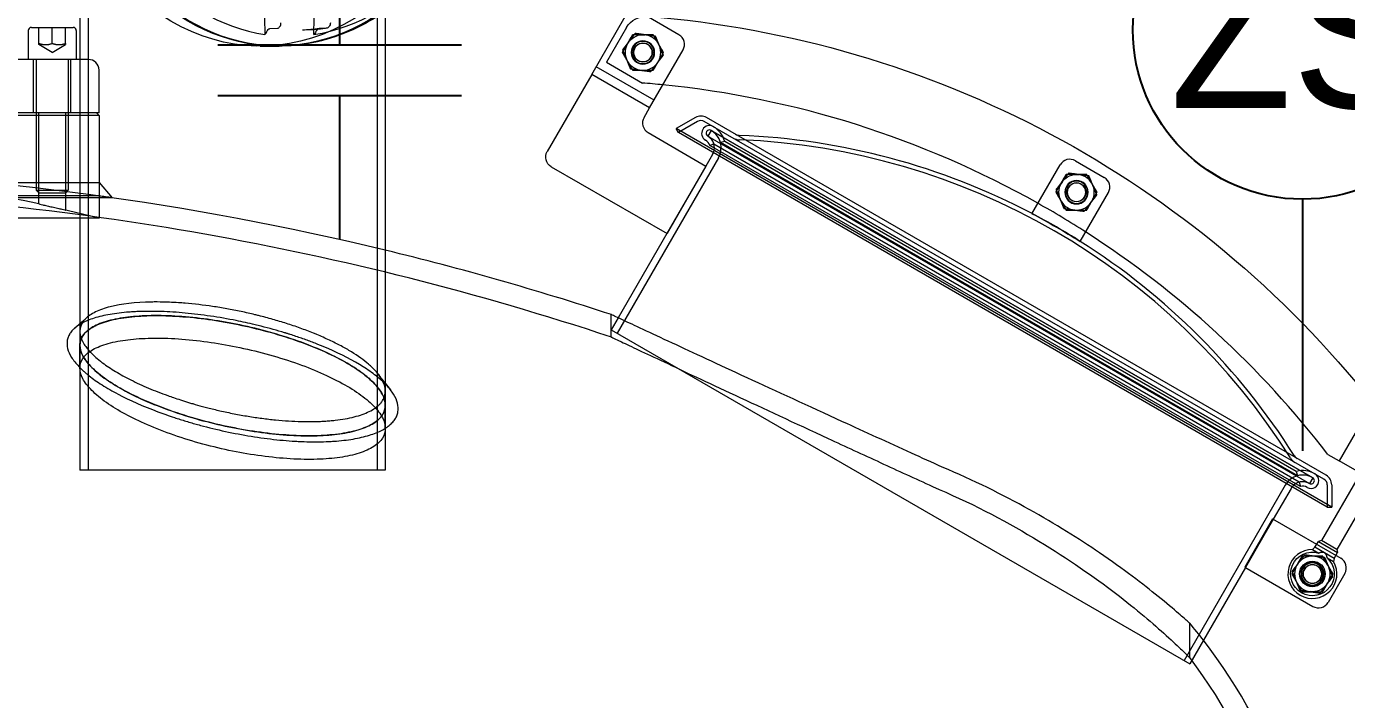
# Model space of a CAD drawing. Header units: millimetres. Extents: x -6314 to 11113, y -129 to 3675.
# Drawn here: x -4060.3 to -3961.4, y 2141.5 to 2191.9 of the extents above; entities that cross this region are included whole.
import ezdxf

# ---------------------------------------------------------------- set-up
doc = ezdxf.new("R2010")
doc.units = ezdxf.units.MM
doc.layers.add('Equipment', color=123, linetype='Continuous')

# ---------------------------------------------------------------- blocks, each defined once
blk = doc.blocks.new('A$C161d446f')
at = {"layer": 'Equipment', "linetype": 'Continuous', "lineweight": 0, "extrusion": (0, 1, 0)}
for p, q in [((-38.12, 521.855), (-38.12, 481.215)), ((-16.48, 521.855), (-16.48, 481.215)), ((-38.73, 520.855), (-38.73, 487.125)), ((-15.87, 520.855), (-15.87, 491.603)), ((-33.385, 513.828), (-33.429, 516.33)), ((-29.673, 516.33), (-29.716, 513.828)), ((-60.709, 513.812), (-57.822, 515.479)), ((-54.184, 510.844), (-56.684, 515.174)), ((-56.788, 514.354), (-55.284, 511.749)), ((-34.337, 514.302), (-33.782, 514.275)), ((-33.082, 514.174), (-32.528, 514.146)), ((-30.097, 514.275), (-30.651, 514.302)), ((-15.6, 514.121), (-15.6, 511.961)), ((-12.24, 514.361), (-15.36, 514.361)), ((-14.8, 513.161), (-14.8, 514.361)), ((-13.8, 513.161), (-13.8, 514.361)), ((-12.8, 513.161), (-12.8, 514.361)), ((-12, 514.121), (-12, 511.961)), ((-31.414, 512.983), (-31.263, 512.976)), ((-29.373, 512.961), (-30.787, 512.961)), ((-13.8, 512.494), (-14.8, 513.071)), ((-13.8, 512.494), (-12.8, 513.071)), ((-58.514, 508.344), (-61.014, 512.674)), ((-16.5, 511.961), (-15.87, 511.961)), ((-15.87, 511.961), (1.27, 511.961)), ((-15.2, 507.961), (-15.2, 511.961)), ((-15, 511.941), (-15, 502.175)), ((-12.6, 511.941), (-12.6, 502.175)), ((-12.4, 507.961), (-12.4, 511.961)), ((-58.848, 508.921), (-54.517, 511.421)), ((-55.284, 511.749), (-57.971, 510.197)), ((-17.3, 507.961), (-17.3, 511.161)), ((-58.514, 508.344), (-54.184, 510.844)), ((-54.184, 510.844), (-50.851, 505.07)), ((-58.098, 507.622), (-58.514, 508.344)), ((-17.3, 507.961), (-15.87, 507.961)), ((-17.1, 507.961), (-17.3, 507.761)), ((-15.87, 507.961), (1.27, 507.961)), ((-14.811, 500.687), (-14.811, 507.961)), ((-12.789, 501.147), (-12.789, 507.961)), ((-109.157, 480.837), (-62.776, 507.615)), ((-108.991, 480.548), (-62.609, 507.327)), ((-62.109, 507.327), (-60.666, 506.493)), ((-61.943, 507.615), (-60.499, 506.782)), ((-17.3, 507.761), (-15.87, 507.761)), ((-17.3, 507.761), (-17.3, 500.068)), ((-15.87, 507.761), (1.27, 507.761)), ((-109.574, 478.449), (-60.499, 506.782)), ((-109.241, 478.449), (-60.666, 506.493)), ((-108.15, 480.649), (-63.117, 506.649)), ((-63.117, 506.649), (-108.15, 480.649)), ((-62.867, 506.216), (-107.9, 480.216)), ((-63.117, 506.649), (-62.867, 506.216)), ((-58.403, 506.484), (-62.735, 503.983)), ((-60.666, 506.493), (-60.499, 506.782)), ((-107.227, 479.994), (-63.011, 505.522)), ((-107.141, 480.316), (-63.333, 505.609)), ((-107.012, 480.799), (-63.816, 505.738)), ((-106.925, 481.121), (-64.138, 505.824)), ((-64.138, 505.824), (-63.816, 505.738)), ((-63.333, 505.609), (-63.011, 505.522)), ((-90.384, 504.378), (-92.549, 503.128)), ((-87.135, 500.416), (-89.246, 504.073)), ((-63.666, 504.6), (-56.082, 491.465)), ((-63.233, 504.85), (-62.733, 503.984)), ((-62.735, 503.983), (-59.818, 498.931)), ((-62.733, 503.984), (-59.816, 498.932)), ((-62.733, 503.984), (-59.816, 498.932)), ((-51.156, 503.932), (-59.818, 498.931)), ((-17.3, 502.748), (-18.29, 501.608)), ((-15.87, 502.748), (-17.3, 502.748)), ((-17.3, 502.748), (-17.3, 501.748)), ((1.27, 502.748), (-15.87, 502.748)), ((-12.6, 502.175), (-15, 502.175)), ((-14.785, 501.961), (-15, 502.175)), ((-12.815, 501.961), (-12.6, 502.175)), ((-90.743, 498.333), (-92.854, 501.989)), ((-18.29, 501.608), (-15.87, 501.608)), ((-17.3, 501.748), (42.7, 501.748)), ((-15.87, 501.608), (1.27, 501.608)), ((-14.785, 501.961), (-12.815, 501.961)), ((-17.3, 500.068), (42.7, 500.068)), ((-59.816, 498.932), (-56.169, 492.616)), ((-56.169, 492.616), (-55.649, 491.715)), ((-55.649, 491.174), (-55.649, 492.859)), ((-55.649, 491.715), (-98.951, 466.715)), ((-15.87, 491.603), (-15.87, 490.573)), ((-15.87, 491.603), (-15.87, 481.215)), ((-15.87, 488.869), (-15.87, 490.573)), ((-112.63, 486.242), (-110.13, 481.912)), ((-38.73, 487.126), (-38.73, 486.073)), ((-38.73, 487.125), (-38.73, 481.215)), ((-38.73, 484.33), (-38.73, 486.073)), ((-109.287, 482.398), (-110.13, 481.912)), ((-113.738, 479.828), (-110.13, 481.912)), ((-112.872, 480.328), (-109.956, 475.276)), ((-111.718, 480.995), (-108.801, 475.943)), ((-108.15, 480.649), (-107.9, 480.216)), ((-107.141, 480.316), (-107.227, 479.994)), ((-106.925, 481.121), (-107.012, 480.799)), ((-38.73, 481.215), (-15.87, 481.215)), ((-109.574, 480.115), (-109.574, 478.449)), ((-109.241, 480.115), (-109.241, 478.449)), ((-106.534, 479.85), (-105.201, 477.541)), ((-106.101, 480.1), (-98.518, 466.965)), ((-109.241, 478.449), (-109.574, 478.449)), ((-105.152, 477.568), (-110.252, 474.624)), ((-105.201, 477.541), (-103.117, 473.932)), ((-105.183, 477.551), (-103.1, 473.942)), ((-105.152, 477.568), (-103.069, 473.96)), ((-108.573, 475.882), (-110.017, 475.049)), ((-109.956, 475.276), (-108.801, 475.943)), ((-109.04, 475.024), (-108.319, 475.441)), ((-108.801, 475.943), (-108.573, 475.882)), ((-108.448, 475.666), (-108.573, 475.882)), ((-108.319, 475.441), (-108.448, 475.666)), ((-108.319, 475.441), (-108.138, 475.278)), ((-109.956, 475.276), (-110.017, 475.049)), ((-109.892, 474.832), (-110.017, 475.049)), ((-109.762, 474.608), (-109.892, 474.832)), ((-109.762, 474.608), (-109.04, 475.024)), ((-109.762, 474.608), (-109.711, 474.37)), ((-109.238, 474.643), (-109.711, 474.37)), ((-108.138, 475.278), (-108.611, 475.005)), ((-110.557, 473.485), (-109.307, 471.32)), ((-103.069, 473.96), (-108.169, 471.015)), ((-103.117, 473.932), (-99.971, 468.482)), ((-98.951, 467.181), (-98.951, 469.759)), ((-99.971, 468.482), (-98.951, 466.715))]:
    blk.add_line(p, q, dxfattribs=at)
at = {"layer": 'Equipment', "linetype": 'Continuous', "lineweight": 0}
for centre, radius in [((-58.016, 512.481), 0.875), ((-58.016, 512.481), 0.833), ((-58.016, 512.481), 0.695), ((-90.467, 502.021), 0.875), ((-90.467, 502.021), 0.833), ((-90.467, 502.021), 0.695), ((-108.128, 473.445), 0.875), ((-108.128, 473.445), 0.833), ((-108.128, 473.445), 0.695)]:
    blk.add_circle(centre, radius, dxfattribs=at)
at = {"layer": 'Equipment', "linetype": 'Continuous', "lineweight": 0, "extrusion": (0, 0, -1)}
for centre, radius in [((58.016, 512.481), 0.708), ((90.467, 502.021), 0.708), ((108.128, 473.445), 0.958), ((108.128, 473.445), 0.708)]:
    blk.add_circle(centre, radius, dxfattribs=at)
at = {"layer": 'Equipment', "linetype": 'Continuous', "lineweight": 0}
for centre, radius, start, end in [((-52.372, 438.599), 76.817, 94.47153, 141.6682), ((-58.231, 513.52), 1.667, 30, 93.54152), ((-58.016, 512.481), 1.333, 37.55172, 97.55172), ((-51.572, 504.654), 0.833, 300, 30), ((-90.467, 502.021), 1.333, 37.55172, 97.55172), ((-63.24, 454.863), 51.44, 117.67886, 122.32114), ((-108.128, 473.445), 1.633, 132.79526, 107.20474), ((-108.128, 473.445), 1.333, 217.55172, 277.55172)]:
    blk.add_arc(centre, radius, start, end, dxfattribs=at)
at = {"layer": 'Equipment', "linetype": 'Continuous', "lineweight": 0, "extrusion": (0, 0, -1)}
for centre, radius, start, end in [((15.36, 514.121), 0.24, 0, 90), ((12.24, 514.121), 0.24, 90, 180), ((60.293, 513.091), 0.833, 330, 60), ((58.016, 512.481), 1.333, 322.44828, 22.44828), ((58.016, 512.481), 1.333, 22.44828, 82.44828), ((58.016, 512.481), 1.333, 142.44828, 202.44828), ((58.016, 512.481), 1.333, 202.44828, 262.44828), ((16.5, 511.161), 0.8, 0, 90), ((15.02, 511.941), 0.02, 90, 180), ((12.58, 511.941), 0.02, 0, 90), ((58.016, 512.481), 1.333, 262.44828, 322.44828), ((52.372, 438.599), 71.817, 60.64099, 84.29973), ((52.372, 438.599), 71.817, 84.29973, 85.52847), ((62.992, 506.432), 0.583, 60, 240), ((62.359, 506.894), 0.833, 60, 120), ((62.359, 506.894), 0.5, 60, 120), ((58.819, 507.206), 0.833, 150, 240), ((63.24, 454.863), 51.453, 62.32054, 87.76319), ((65.274, 506.943), 0.667, 240, 267.76319), ((65.274, 506.943), 1, 240, 267.76319), ((62.367, 505.35), 1.833, 15, 60), ((62.367, 505.35), 1.5, 330, 60), ((62.367, 505.35), 1.5, 15, 60), ((62.367, 505.35), 1, 338.0454, 60), ((62.367, 505.35), 1, 15, 60), ((62.992, 506.432), 0.25, 60, 240), ((63.24, 454.863), 51.12, 32.23681, 87.76319), ((62.367, 505.35), 0.667, 15, 60), ((89.967, 503.656), 0.833, 60, 150), ((62.367, 505.35), 1, 330, 338.0454), ((92.133, 502.406), 0.833, 330, 60), ((90.467, 502.021), 1.333, 22.44828, 82.44828), ((-12.7, 285.135), 218.68, 76.39754, 88.24428), ((-12.7, 384.561), 119.34, 77.66739, 86.7816), ((90.467, 502.021), 1.333, 322.44828, 22.44828), ((90.467, 502.021), 1.333, 142.44828, 202.44828), ((-12.7, 285.135), 217.08, 71.64776, 88.23133), ((90.467, 502.021), 1.333, 262.44828, 322.44828), ((52.372, 438.599), 71.817, 57.31582, 60.64099), ((90.467, 502.021), 1.333, 202.44828, 262.44828), ((-12.7, 285.135), 218.68, 81.8529, 82.11491), ((63.24, 454.863), 51.453, 57.67946, 62.32054), ((63.24, 454.863), 51.451, 57.67935, 62.32065), ((-12.7, 384.561), 119.34, 75.44066, 76.67214), ((52.372, 438.599), 71.817, 37.58076, 57.31582), ((63.24, 454.863), 51.453, 32.23681, 57.67946), ((-12.7, 285.135), 218.68, 71.78677, 76.39754), ((107.326, 482.665), 0.667, 212.23681, 240), ((107.326, 482.665), 1, 212.23681, 240), ((108.741, 480.115), 0.833, 0, 60), ((108.741, 480.115), 0.5, 0, 60), ((108.025, 480.432), 0.583, 240, 60), ((107.4, 479.35), 1.833, 60, 105), ((108.025, 480.432), 0.25, 240, 60), ((107.4, 479.35), 1.5, 60, 150), ((107.4, 479.35), 1.5, 60, 105), ((107.4, 479.35), 1, 60, 141.9546), ((107.4, 479.35), 1, 60, 105), ((107.4, 479.35), 0.667, 60, 105), ((107.4, 479.35), 1, 141.9546, 150), ((109.836, 473.902), 0.833, 330, 60), ((108.128, 473.445), 1.833, 89.70309, 30.29691), ((108.128, 473.445), 1.333, 22.44828, 82.44828), ((108.128, 473.445), 1.333, 82.44828, 142.44828), ((108.128, 473.445), 1.333, 322.44828, 22.44828), ((108.128, 473.445), 1.333, 142.44828, 202.44828), ((108.128, 473.445), 1.333, 202.44828, 262.44828), ((108.586, 471.737), 0.833, 240, 330), ((65.8, 442.215), 43.1, 37.54944, 39.72182), ((65.8, 442.215), 43.1, 1.86144, 37.54944), ((65.8, 442.215), 41.5, 0, 36.98334)]:
    blk.add_arc(centre, radius, start, end, dxfattribs=at)
at = {"layer": 'Equipment', "linetype": 'Continuous', "lineweight": 0}
for centre, major_axis, start_param, end_param in [((-30.787, 537.961), (0, -25), -0.466004, 3.141593), ((-30.646, 537.961), (0, -25), -0.474979, 3.141593), ((-29.373, 537.961), (0, -25), -0.557799, 2.482747), ((-31.94, 537.961), (0, -23.829), -0.109559, -0.034928)]:
    blk.add_ellipse(centre, major_axis=major_axis, ratio=0.707107, start_param=start_param, end_param=end_param, dxfattribs=at)
at = {"layer": 'Equipment', "linetype": 'Continuous', "lineweight": 0, "extrusion": (0, 0, -1)}
for start_param, end_param in [(0.107099, 0.678299), (-0.678299, -0.107099)]:
    blk.add_ellipse((-31.551, 537.961), major_axis=(0, -24.272), ratio=0.707107, start_param=start_param, end_param=end_param, dxfattribs=at)
at = {"layer": 'Equipment', "linetype": 'Continuous', "lineweight": 0}
for points, knots in [([(-38.73, 515.574), (-37.477, 514.704), (-36.147, 514.038), (-33.674, 513.246), (-32.546, 513.039), (-31.414, 512.983)], [2.6849658, 2.6849658, 2.6849658, 2.6849658, 2.918865, 2.918865, 3.1066648, 3.1066648, 3.1066648, 3.1066648]), ([(-34.617, 514.705), (-34.616, 514.656), (-34.607, 514.597), (-34.578, 514.505), (-34.554, 514.455), (-34.503, 514.385), (-34.468, 514.351), (-34.406, 514.315), (-34.369, 514.304), (-34.337, 514.302)], [-0.2975634, -0.2975634, -0.2975634, -0.2975634, -0.2226033, -0.2226033, -0.1480067, -0.1480067, -0.0738325, -0.0738325, -0.0068743, -0.0068743, -0.0068743, -0.0068743]), ([(-34.358, 514.304), (-34.273, 514.291), (-34.188, 514.279), (-34.018, 514.256), (-33.933, 514.245), (-33.763, 514.226), (-33.678, 514.217), (-33.508, 514.202), (-33.423, 514.195), (-33.252, 514.183), (-33.167, 514.178), (-33.082, 514.174)], [3.03186685, 3.03186685, 3.03186685, 3.03186685, 3.04682644, 3.04682644, 3.06178602, 3.06178602, 3.07674561, 3.07674561, 3.0917052, 3.0917052, 3.10666478, 3.10666478, 3.10666478, 3.10666478]), ([(-33.782, 514.275), (-33.752, 514.268), (-33.721, 514.257), (-33.657, 514.219), (-33.614, 514.18), (-33.568, 514.115), (-33.552, 514.087), (-33.538, 514.058)], [0.7373627, 0.7373627, 0.7373627, 0.7373627, 0.7966126, 0.7966126, 0.8849668, 0.8849668, 0.9333089, 0.9333089, 0.9333089, 0.9333089]), ([(-33.538, 514.058), (-33.516, 514.004), (-33.488, 513.95), (-33.438, 513.881), (-33.412, 513.853), (-33.385, 513.828)], [-0.3083535, -0.3083535, -0.3083535, -0.3083535, -0.2220133, -0.2220133, -0.1606167, -0.1606167, -0.1606167, -0.1606167]), ([(-30.651, 514.302), (-30.684, 514.304), (-30.72, 514.315), (-30.781, 514.351), (-30.815, 514.385), (-30.863, 514.455), (-30.886, 514.505), (-30.911, 514.597), (-30.918, 514.656), (-30.917, 514.705)], [-1.1834615, -1.1834615, -1.1834615, -1.1834615, -1.1165033, -1.1165033, -1.0423291, -1.0423291, -0.9677326, -0.9677326, -0.8927724, -0.8927724, -0.8927724, -0.8927724]), ([(-29.86, 514.058), (-29.874, 514.087), (-29.889, 514.115), (-29.933, 514.18), (-29.974, 514.219), (-30.037, 514.257), (-30.068, 514.268), (-30.097, 514.275)], [0.4840191, 0.4840191, 0.4840191, 0.4840191, 0.5323612, 0.5323612, 0.6207154, 0.6207154, 0.6799653, 0.6799653, 0.6799653, 0.6799653]), ([(-29.716, 513.828), (-29.742, 513.853), (-29.766, 513.881), (-29.814, 513.95), (-29.841, 514.004), (-29.86, 514.058)], [-1.6246318, -1.6246318, -1.6246318, -1.6246318, -1.5632352, -1.5632352, -1.476895, -1.476895, -1.476895, -1.476895]), ([(-12.789, 501.147), (-12.789, 501.147), (-12.815, 501.141), (-12.917, 501.118), (-12.994, 501.1), (-13.172, 501.06), (-13.287, 501.034), (-13.537, 500.977), (-13.673, 500.946), (-13.927, 500.888), (-14.063, 500.857), (-14.313, 500.8), (-14.428, 500.774), (-14.606, 500.733), (-14.683, 500.716), (-14.785, 500.692), (-14.811, 500.687), (-14.811, 500.687)], [-3.08456, -3.08456, -3.08456, -3.08456, -2.894468, -2.894468, -2.704376, -2.704376, -2.508906, -2.508906, -2.313436, -2.313436, -2.117951, -2.117951, -1.922466, -1.922466, -1.732373, -1.732373, -1.54228, -1.54228, -1.54228, -1.54228]), ([(-38.73, 487.125), (-38.73, 487.171), (-38.728, 487.216), (-38.71, 487.399), (-38.676, 487.539), (-38.596, 487.753), (-38.564, 487.825), (-38.491, 487.971), (-38.45, 488.044), (-38.31, 488.267), (-38.198, 488.417), (-38.001, 488.644), (-37.931, 488.719), (-37.819, 488.833), (-37.78, 488.871), (-37.659, 488.988), (-37.573, 489.066), (-37.124, 489.453), (-36.693, 489.763), (-35.951, 490.218), (-35.69, 490.367), (-35.138, 490.662), (-34.847, 490.808), (-34.242, 491.093), (-33.929, 491.231), (-33.523, 491.4), (-33.442, 491.433), (-33.035, 491.598), (-32.698, 491.726), (-32.185, 491.91), (-32.016, 491.969), (-31.511, 492.14), (-31.169, 492.249), (-30.651, 492.405), (-30.48, 492.455), (-29.959, 492.603), (-29.605, 492.698), (-29.157, 492.81), (-29.066, 492.832), (-28.808, 492.895), (-28.639, 492.934), (-28.114, 493.053), (-27.755, 493.129), (-27.218, 493.234), (-27.04, 493.267), (-26.51, 493.362), (-26.157, 493.42), (-25.109, 493.575), (-24.419, 493.655), (-23.58, 493.725), (-23.416, 493.738), (-23.021, 493.764), (-22.791, 493.776), (-22.257, 493.798), (-21.955, 493.805), (-21.511, 493.806), (-21.364, 493.805), (-20.019, 493.782), (-18.975, 493.661), (-17.929, 493.395), (-17.733, 493.337), (-17.366, 493.207), (-17.195, 493.137), (-16.725, 492.908), (-16.473, 492.735), (-16.184, 492.442), (-16.102, 492.335), (-16.009, 492.173), (-15.983, 492.122), (-15.941, 492.02), (-15.925, 491.97), (-15.886, 491.827), (-15.873, 491.731), (-15.87, 491.624), (-15.87, 491.613), (-15.87, 491.603)], [-32.106611, -32.106611, -32.106611, -32.106611, -31.898082, -31.898082, -31.273617, -31.273617, -30.961933, -30.961933, -30.649103, -30.649103, -30.018483, -30.018483, -29.706214, -29.706214, -29.547665, -29.547665, -29.226846, -29.226846, -27.955516, -27.955516, -27.328069, -27.328069, -26.700056, -26.700056, -26.079762, -26.079762, -25.925725, -25.925725, -25.315932, -25.315932, -25.022185, -25.022185, -24.449633, -24.449633, -24.170485, -24.170485, -23.606533, -23.606533, -23.46437, -23.46437, -23.201916, -23.201916, -22.649897, -22.649897, -22.379004, -22.379004, -21.84016, -21.84016, -20.775825, -20.775825, -20.513493, -20.513493, -20.141586, -20.141586, -19.632463, -19.632463, -19.375324, -19.375324, -17.24847, -17.24847, -16.717045, -16.717045, -16.173942, -16.173942, -15.080095, -15.080095, -14.49393, -14.49393, -14.226776, -14.226776, -13.976979, -13.976979, -13.516376, -13.516376, -13.467685, -13.467685, -13.467685, -13.467685]), ([(-78.111, 482.493), (-76.383, 483.279), (-74.652, 484.069), (-70.411, 486.011), (-67.997, 487.122), (-63.659, 489.128), (-61.769, 490.005), (-58.546, 491.505), (-57.301, 492.087), (-56.082, 492.657), (-55.801, 492.788), (-55.665, 492.852), (-55.649, 492.859), (-55.649, 492.859)], [1.278861, 1.278861, 1.278861, 1.278861, 4.141275, 4.141275, 8.436395, 8.436395, 12.708321, 12.708321, 17.354976, 17.354976, 20.117992, 20.117992, 20.938689, 20.938689, 20.938689, 20.938689]), ([(-39.116, 487.229), (-39.021, 487.35), (-38.916, 487.472), (-38.8, 487.592), (-38.64, 487.761), (-38.453, 487.935), (-38.248, 488.107), (-38.18, 488.164), (-38.11, 488.221), (-38.038, 488.278), (-37.893, 488.392), (-37.739, 488.506), (-37.576, 488.62), (-37.413, 488.734), (-37.242, 488.848), (-37.067, 488.959), (-36.338, 489.419), (-35.447, 489.883), (-34.447, 490.316), (-34.199, 490.424), (-33.942, 490.53), (-33.68, 490.634), (-33.418, 490.738), (-33.149, 490.84), (-32.875, 490.94), (-32.602, 491.039), (-32.324, 491.136), (-32.043, 491.23), (-31.902, 491.277), (-31.761, 491.323), (-31.619, 491.368), (-31.584, 491.379), (-31.549, 491.39), (-31.513, 491.402), (-31.478, 491.413), (-31.442, 491.424), (-31.407, 491.435), (-31.371, 491.446), (-31.335, 491.457), (-31.3, 491.468), (-31.282, 491.474), (-31.264, 491.479), (-31.247, 491.484), (-31.229, 491.49), (-31.211, 491.495), (-31.193, 491.501), (-30.63, 491.672), (-30.049, 491.835), (-29.439, 491.988), (-29.286, 492.027), (-29.131, 492.065), (-28.976, 492.102), (-28.51, 492.213), (-28.039, 492.317), (-27.575, 492.41), (-26.936, 492.538), (-26.288, 492.651), (-25.645, 492.746), (-25.002, 492.841), (-24.364, 492.918), (-23.743, 492.975), (-23.441, 493.003), (-23.138, 493.027), (-22.837, 493.046), (-22.537, 493.065), (-22.238, 493.08), (-21.949, 493.089), (-21.37, 493.109), (-20.828, 493.108), (-20.315, 493.09), (-20.249, 493.088), (-20.184, 493.085), (-20.119, 493.083), (-20.054, 493.08), (-19.99, 493.076), (-19.926, 493.073), (-19.797, 493.066), (-19.67, 493.058), (-19.544, 493.048), (-19.293, 493.03), (-19.048, 493.006), (-18.811, 492.977), (-18.338, 492.92), (-17.897, 492.843), (-17.5, 492.749), (-17.103, 492.654), (-16.747, 492.542), (-16.439, 492.414), (-16.132, 492.287), (-15.871, 492.144), (-15.659, 491.992), (-15.594, 491.945), (-15.533, 491.897), (-15.476, 491.847)], [17.817485, 17.817485, 17.817485, 17.817485, 18.303937, 18.303937, 18.303937, 18.980746, 18.980746, 18.980746, 19.206349, 19.206349, 19.206349, 19.657555, 19.657555, 19.657555, 20.108761, 20.108761, 20.108761, 21.985373, 21.985373, 21.985373, 22.451532, 22.451532, 22.451532, 22.91769, 22.91769, 22.91769, 23.383849, 23.383849, 23.383849, 23.616928, 23.616928, 23.616928, 23.675198, 23.675198, 23.675198, 23.733468, 23.733468, 23.733468, 23.791737, 23.791737, 23.791737, 23.820872, 23.820872, 23.820872, 23.850007, 23.850007, 23.850007, 24.771436, 24.771436, 24.771436, 25.001793, 25.001793, 25.001793, 25.692864, 25.692864, 25.692864, 26.644714, 26.644714, 26.644714, 27.596564, 27.596564, 27.596564, 28.059457, 28.059457, 28.059457, 28.52235, 28.52235, 28.52235, 29.448136, 29.448136, 29.448136, 29.566327, 29.566327, 29.566327, 29.684517, 29.684517, 29.684517, 29.920899, 29.920899, 29.920899, 30.393662, 30.393662, 30.393662, 31.339189, 31.339189, 31.339189, 32.283309, 32.283309, 32.283309, 33.227429, 33.227429, 33.227429, 33.517788, 33.517788, 33.517788, 33.517788]), ([(-17.401, 488.335), (-17.762, 488.051), (-18.196, 487.757), (-19.195, 487.167), (-19.761, 486.873), (-20.994, 486.306), (-21.662, 486.032), (-23.053, 485.524), (-23.777, 485.29), (-25.169, 484.89), (-25.881, 484.707), (-27.343, 484.384), (-28.092, 484.242), (-29.577, 484.014), (-30.313, 483.927), (-31.723, 483.812), (-32.396, 483.784), (-33.634, 483.784), (-34.239, 483.812), (-35.363, 483.927), (-35.883, 484.014), (-36.8, 484.242), (-37.198, 484.384), (-37.852, 484.707), (-38.109, 484.89), (-38.5, 485.29), (-38.638, 485.524), (-38.756, 486.032), (-38.736, 486.306), (-38.54, 486.873), (-38.363, 487.167), (-37.873, 487.757), (-37.559, 488.051), (-36.839, 488.619), (-36.406, 488.912), (-35.408, 489.495), (-34.843, 489.786), (-33.611, 490.343), (-32.944, 490.611), (-31.553, 491.106), (-30.829, 491.334), (-29.436, 491.722), (-28.723, 491.899), (-27.26, 492.211), (-26.509, 492.348), (-25.023, 492.567), (-24.287, 492.651), (-22.877, 492.76), (-22.204, 492.787), (-20.954, 492.787), (-20.339, 492.759), (-19.197, 492.645), (-18.671, 492.559), (-17.746, 492.332), (-17.347, 492.191), (-16.694, 491.868), (-16.441, 491.685), (-16.07, 491.292), (-15.944, 491.066), (-15.845, 490.576), (-15.871, 490.311), (-16.075, 489.762), (-16.252, 489.476), (-16.739, 488.902), (-17.048, 488.614), (-17.401, 488.335)], [-35.744032, -35.744032, -35.744032, -35.744032, -34.581258, -34.581258, -33.418483, -33.418483, -32.255708, -32.255708, -31.092933, -31.092933, -30.02021, -30.02021, -28.947487, -28.947487, -27.874764, -27.874764, -26.80204, -26.80204, -25.729317, -25.729317, -24.656594, -24.656594, -23.583871, -23.583871, -22.511148, -22.511148, -21.348373, -21.348373, -20.185598, -20.185598, -19.022823, -19.022823, -17.860048, -17.860048, -16.69998, -16.69998, -15.539911, -15.539911, -14.379842, -14.379842, -13.219774, -13.219774, -12.147365, -12.147365, -11.074956, -11.074956, -10.002547, -10.002547, -8.930138, -8.930138, -7.837097, -7.837097, -6.744056, -6.744056, -5.651014, -5.651014, -4.557973, -4.557973, -3.41848, -3.41848, -2.278987, -2.278987, -1.139493, -1.139493, 0, 0, 0, 0]), ([(-15.87, 490.573), (-15.87, 490.811), (-15.936, 491.046), (-16.222, 491.485), (-16.441, 491.69), (-17.028, 492.053), (-17.396, 492.211), (-18.254, 492.471), (-18.745, 492.572), (-19.78, 492.713), (-20.354, 492.76), (-21.601, 492.796), (-22.274, 492.786), (-23.676, 492.707), (-24.405, 492.638), (-25.865, 492.451), (-26.597, 492.332), (-28.029, 492.055), (-28.777, 491.887), (-30.255, 491.502), (-30.985, 491.287), (-32.379, 490.821), (-33.043, 490.571), (-34.268, 490.056), (-34.828, 489.791), (-35.838, 489.255), (-36.321, 488.966), (-37.173, 488.372), (-37.542, 488.069), (-38.137, 487.467), (-38.362, 487.169), (-38.659, 486.598), (-38.73, 486.325), (-38.73, 485.829), (-38.664, 485.588), (-38.378, 485.136), (-38.158, 484.924), (-37.571, 484.549), (-37.203, 484.384), (-36.343, 484.114), (-35.852, 484.008), (-34.815, 483.86), (-34.241, 483.812), (-32.995, 483.775), (-32.321, 483.786), (-30.92, 483.868), (-30.192, 483.94), (-28.733, 484.135), (-28.002, 484.259), (-26.57, 484.547), (-25.822, 484.721), (-24.342, 485.119), (-23.612, 485.342), (-22.217, 485.82), (-21.553, 486.076), (-20.328, 486.602), (-19.768, 486.872), (-18.759, 487.413), (-18.277, 487.705), (-17.426, 488.299), (-17.058, 488.602), (-16.464, 489.2), (-16.238, 489.495), (-15.941, 490.058), (-15.87, 490.326), (-15.87, 490.573)], [0, 0, 0, 0, 1.117557, 1.117557, 2.235113, 2.235113, 3.35267, 3.35267, 4.470227, 4.470227, 5.544922, 5.544922, 6.619617, 6.619617, 7.694312, 7.694312, 8.769008, 8.769008, 9.882422, 9.882422, 10.995837, 10.995837, 12.109252, 12.109252, 13.222667, 13.222667, 14.382994, 14.382994, 15.543322, 15.543322, 16.70365, 16.70365, 17.863978, 17.863978, 18.984301, 18.984301, 20.104625, 20.104625, 21.224948, 21.224948, 22.345272, 22.345272, 23.419804, 23.419804, 24.494337, 24.494337, 25.56887, 25.56887, 26.643403, 26.643403, 27.75999, 27.75999, 28.876576, 28.876576, 29.993163, 29.993163, 31.10975, 31.10975, 32.268446, 32.268446, 33.427142, 33.427142, 34.585839, 34.585839, 35.744535, 35.744535, 35.744535, 35.744535]), ([(-55.649, 491.174), (-55.649, 491.174), (-55.658, 491.17), (-55.755, 491.125), (-56.002, 491.008), (-57.073, 490.503), (-58.144, 489.999), (-61.034, 488.641), (-62.83, 487.799), (-67.012, 485.847), (-69.366, 484.752), (-73.154, 483), (-74.462, 482.397), (-77.084, 481.19), (-78.389, 480.591), (-79.685, 479.997)], [-20.534633, -20.534633, -20.534633, -20.534633, -19.910739, -19.910739, -17.205523, -17.205523, -12.90709, -12.90709, -8.637444, -8.637444, -4.340814, -4.340814, -2.152149, -2.152149, -0.000001, -0.000001, -0.000001, -0.000001]), ([(-15.87, 491.603), (-15.87, 491.528), (-15.877, 491.451), (-15.903, 491.296), (-15.923, 491.218), (-15.994, 490.999), (-16.059, 490.857), (-16.207, 490.606), (-16.281, 490.497), (-16.429, 490.304), (-16.498, 490.22), (-16.687, 490.01), (-16.814, 489.883), (-17.09, 489.63), (-17.24, 489.503), (-17.401, 489.377)], [-35.289334, -35.289334, -35.289334, -35.289334, -34.935251, -34.935251, -34.581682, -34.581682, -33.963288, -33.963288, -33.50011, -33.50011, -33.1504, -33.1504, -32.625094, -32.625094, -32.106611, -32.106611, -32.106611, -32.106611]), ([(-15.476, 491.847), (-15.443, 491.818), (-15.412, 491.789), (-15.382, 491.76), (-15.34, 491.72), (-15.302, 491.679), (-15.265, 491.636), (-15.229, 491.594), (-15.195, 491.551), (-15.164, 491.507), (-15.148, 491.485), (-15.133, 491.463), (-15.119, 491.44), (-15.105, 491.418), (-15.091, 491.395), (-15.079, 491.372), (-15.053, 491.326), (-15.03, 491.28), (-15.01, 491.233), (-14.97, 491.139), (-14.941, 491.044), (-14.924, 490.947), (-14.888, 490.749), (-14.897, 490.54), (-14.951, 490.324), (-15.006, 490.107), (-15.106, 489.883), (-15.248, 489.656), (-15.385, 489.436), (-15.565, 489.208), (-15.784, 488.978), (-15.894, 488.863), (-16.014, 488.748), (-16.141, 488.633), (-16.205, 488.575), (-16.271, 488.518), (-16.34, 488.461), (-16.374, 488.432), (-16.408, 488.403), (-16.443, 488.375), (-16.478, 488.346), (-16.513, 488.318), (-16.549, 488.29), (-16.554, 488.286), (-16.558, 488.282), (-16.563, 488.279)], [33.517788, 33.517788, 33.517788, 33.517788, 33.68508, 33.68508, 33.68508, 33.913906, 33.913906, 33.913906, 34.142732, 34.142732, 34.142732, 34.257145, 34.257145, 34.257145, 34.371557, 34.371557, 34.371557, 34.600383, 34.600383, 34.600383, 35.058035, 35.058035, 35.058035, 36.000024, 36.000024, 36.000024, 36.942012, 36.942012, 36.942012, 37.849408, 37.849408, 37.849408, 38.303105, 38.303105, 38.303105, 38.529954, 38.529954, 38.529954, 38.643378, 38.643378, 38.643378, 38.756803, 38.756803, 38.756803, 38.771202, 38.771202, 38.771202, 38.771202]), ([(-15.87, 488.869), (-15.87, 488.62), (-15.941, 488.349), (-16.239, 487.781), (-16.464, 487.484), (-17.058, 486.881), (-17.427, 486.576), (-18.278, 485.976), (-18.759, 485.682), (-19.768, 485.136), (-20.328, 484.864), (-21.553, 484.334), (-22.217, 484.076), (-23.611, 483.593), (-24.342, 483.368), (-25.821, 482.967), (-26.57, 482.791), (-28.002, 482.501), (-28.732, 482.376), (-30.191, 482.178), (-30.92, 482.106), (-32.32, 482.023), (-32.994, 482.012), (-34.24, 482.049), (-34.814, 482.098), (-35.851, 482.247), (-36.343, 482.354), (-37.203, 482.627), (-37.571, 482.793), (-38.158, 483.172), (-38.378, 483.385), (-38.664, 483.842), (-38.73, 484.085), (-38.73, 484.585), (-38.659, 484.86), (-38.362, 485.437), (-38.136, 485.737), (-37.542, 486.344), (-37.173, 486.65), (-36.32, 487.249), (-35.837, 487.541), (-34.827, 488.08), (-34.267, 488.348), (-33.043, 488.867), (-32.379, 489.119), (-30.985, 489.588), (-30.255, 489.806), (-28.777, 490.194), (-28.029, 490.363), (-26.597, 490.642), (-25.866, 490.762), (-24.405, 490.951), (-23.676, 491.02), (-22.275, 491.1), (-21.602, 491.11), (-20.355, 491.074), (-19.781, 491.027), (-18.745, 490.885), (-18.255, 490.782), (-17.396, 490.521), (-17.028, 490.361), (-16.441, 489.995), (-16.222, 489.789), (-15.936, 489.346), (-15.87, 489.109), (-15.87, 488.869)], [-35.766314, -35.766314, -35.766314, -35.766314, -34.606261, -34.606261, -33.446207, -33.446207, -32.286154, -32.286154, -31.126101, -31.126101, -30.008814, -30.008814, -28.891527, -28.891527, -27.774239, -27.774239, -26.656952, -26.656952, -25.582442, -25.582442, -24.507932, -24.507932, -23.433423, -23.433423, -22.358913, -22.358913, -21.237831, -21.237831, -20.116748, -20.116748, -18.995666, -18.995666, -17.874584, -17.874584, -16.712844, -16.712844, -15.551104, -15.551104, -14.389364, -14.389364, -13.227624, -13.227624, -12.113616, -12.113616, -10.999609, -10.999609, -9.885601, -9.885601, -8.771594, -8.771594, -7.696918, -7.696918, -6.622242, -6.622242, -5.547566, -5.547566, -4.47289, -4.47289, -3.354667, -3.354667, -2.236445, -2.236445, -1.118222, -1.118222, 0, 0, 0, 0]), ([(-17.401, 489.376), (-17.423, 489.36), (-17.445, 489.343), (-17.467, 489.326), (-17.501, 489.299), (-17.536, 489.273), (-17.572, 489.246), (-17.857, 489.033), (-18.182, 488.816), (-18.538, 488.601), (-18.894, 488.386), (-19.282, 488.174), (-19.688, 487.97)], [0, 0, 0, 0, 0.068604, 0.068604, 0.068604, 0.17493, 0.17493, 0.17493, 1.02554, 1.02554, 1.02554, 1.876149, 1.876149, 1.876149, 1.876149]), ([(-16.563, 488.279), (-16.847, 488.055), (-17.171, 487.826), (-17.531, 487.597), (-17.897, 487.365), (-18.3, 487.133), (-18.726, 486.908)], [38.771499, 38.771499, 38.771499, 38.771499, 39.67321, 39.67321, 39.67321, 40.589762, 40.589762, 40.589762, 40.589762]), ([(-18.726, 486.908), (-19.601, 486.447), (-20.615, 485.997), (-21.703, 485.59), (-22.097, 485.443), (-22.514, 485.296), (-22.943, 485.154), (-23.086, 485.107), (-23.23, 485.06), (-23.375, 485.015), (-23.664, 484.923), (-23.955, 484.836), (-24.246, 484.751), (-24.537, 484.667), (-24.829, 484.587), (-25.125, 484.509), (-25.732, 484.35), (-26.36, 484.201), (-26.999, 484.067), (-27.638, 483.933), (-28.286, 483.815), (-28.93, 483.715), (-29.572, 483.615), (-30.215, 483.534), (-30.841, 483.472), (-31.154, 483.442), (-31.462, 483.417), (-31.765, 483.396), (-31.84, 483.391), (-31.915, 483.387), (-31.99, 483.382), (-32.065, 483.378), (-32.139, 483.374), (-32.213, 483.37), (-32.286, 483.366), (-32.36, 483.363), (-32.433, 483.36), (-32.505, 483.356), (-32.578, 483.354), (-32.65, 483.351), (-33.212, 483.332), (-33.759, 483.331), (-34.293, 483.35), (-34.359, 483.353), (-34.426, 483.356), (-34.492, 483.359), (-34.558, 483.362), (-34.624, 483.365), (-34.689, 483.369), (-34.819, 483.377), (-34.948, 483.385), (-35.074, 483.395), (-35.326, 483.416), (-35.568, 483.441), (-35.798, 483.47), (-36.271, 483.53), (-36.712, 483.611), (-37.11, 483.71), (-37.508, 483.81), (-37.864, 483.928), (-38.173, 484.062), (-38.322, 484.127), (-38.463, 484.197), (-38.593, 484.271), (-38.723, 484.345), (-38.842, 484.422), (-38.948, 484.502), (-39.054, 484.582), (-39.148, 484.664), (-39.229, 484.748), (-39.311, 484.831), (-39.381, 484.917), (-39.44, 485.005), (-39.471, 485.049), (-39.499, 485.095), (-39.524, 485.142), (-39.549, 485.188), (-39.572, 485.236), (-39.592, 485.284), (-39.631, 485.381), (-39.66, 485.481), (-39.678, 485.583), (-39.712, 485.788), (-39.702, 486.002), (-39.647, 486.22), (-39.592, 486.44), (-39.491, 486.668), (-39.349, 486.898), (-39.281, 487.008), (-39.203, 487.118), (-39.116, 487.229)], [1.81856, 1.81856, 1.81856, 1.81856, 3.682237, 3.682237, 3.682237, 4.356259, 4.356259, 4.356259, 4.580932, 4.580932, 4.580932, 5.03028, 5.03028, 5.03028, 5.479628, 5.479628, 5.479628, 6.399914, 6.399914, 6.399914, 7.3202, 7.3202, 7.3202, 8.237598, 8.237598, 8.237598, 8.696297, 8.696297, 8.696297, 8.810972, 8.810972, 8.810972, 8.925647, 8.925647, 8.925647, 9.040321, 9.040321, 9.040321, 9.154996, 9.154996, 9.154996, 10.052647, 10.052647, 10.052647, 10.164853, 10.164853, 10.164853, 10.277059, 10.277059, 10.277059, 10.501472, 10.501472, 10.501472, 10.950298, 10.950298, 10.950298, 11.876691, 11.876691, 11.876691, 12.803084, 12.803084, 12.803084, 13.253446, 13.253446, 13.253446, 13.703808, 13.703808, 13.703808, 14.154171, 14.154171, 14.154171, 14.604533, 14.604533, 14.604533, 14.834298, 14.834298, 14.834298, 15.064063, 15.064063, 15.064063, 15.523593, 15.523593, 15.523593, 16.442653, 16.442653, 16.442653, 17.373295, 17.373295, 17.373295, 17.817485, 17.817485, 17.817485, 17.817485]), ([(-19.688, 487.97), (-20.102, 487.762), (-20.544, 487.558), (-21.468, 487.166), (-21.948, 486.98), (-22.592, 486.748), (-22.736, 486.697), (-23.051, 486.589), (-23.222, 486.532), (-23.591, 486.413), (-23.789, 486.351), (-24.096, 486.258), (-24.203, 486.226), (-24.551, 486.124), (-24.796, 486.056), (-25.174, 485.954), (-25.305, 485.92), (-25.738, 485.809), (-26.042, 485.735), (-26.7, 485.585), (-27.055, 485.509), (-27.588, 485.405), (-27.765, 485.372), (-28.29, 485.277), (-28.639, 485.219), (-29.329, 485.117), (-29.67, 485.072), (-30.178, 485.013), (-30.346, 484.995), (-31.175, 484.914), (-31.819, 484.873), (-32.514, 484.855), (-32.591, 484.853), (-32.818, 484.85), (-32.967, 484.849), (-33.261, 484.85), (-33.406, 484.852), (-33.693, 484.86), (-33.834, 484.865), (-34.043, 484.875), (-34.113, 484.879), (-34.25, 484.888), (-34.319, 484.892), (-34.523, 484.907), (-34.656, 484.919), (-34.853, 484.939), (-34.918, 484.946), (-35.241, 484.983), (-35.487, 485.018), (-35.962, 485.103), (-36.189, 485.151), (-36.616, 485.261), (-36.817, 485.322), (-37.193, 485.456), (-37.368, 485.529), (-37.691, 485.688), (-37.838, 485.774), (-38.033, 485.911), (-38.094, 485.957), (-38.207, 486.053), (-38.26, 486.101), (-38.332, 486.176), (-38.355, 486.201), (-38.399, 486.252), (-38.42, 486.277), (-38.45, 486.316), (-38.46, 486.33), (-38.508, 486.397), (-38.543, 486.452), (-38.604, 486.565), (-38.63, 486.624), (-38.697, 486.805), (-38.722, 486.932), (-38.729, 487.083), (-38.73, 487.104), (-38.73, 487.125)], [-13.467685, -13.467685, -13.467685, -13.467685, -12.579146, -12.579146, -11.708162, -11.708162, -11.459199, -11.459199, -11.170631, -11.170631, -10.844844, -10.844844, -10.671807, -10.671807, -10.28269, -10.28269, -10.075286, -10.075286, -9.606105, -9.606105, -9.06406, -9.06406, -8.794934, -8.794934, -8.264709, -8.264709, -7.741113, -7.741113, -7.479946, -7.479946, -6.445912, -6.445912, -6.317376, -6.317376, -6.061426, -6.061426, -5.807028, -5.807028, -5.549961, -5.549961, -5.42063, -5.42063, -5.290872, -5.290872, -5.029897, -5.029897, -4.898813, -4.898813, -4.37457, -4.37457, -3.84026, -3.84026, -3.302474, -3.302474, -2.754138, -2.754138, -2.194036, -2.194036, -1.914086, -1.914086, -1.636524, -1.636524, -1.498036, -1.498036, -1.358332, -1.358332, -1.287776, -1.287776, -0.999907, -0.999907, -0.706088, -0.706088, -0.099302, -0.099302, -0.000349, -0.000349, -0.000349, -0.000349]), ([(-98.951, 469.759), (-98.951, 469.759), (-98.951, 469.759), (-98.951, 469.759), (-98.902, 469.802), (-98.671, 470.008), (-98.439, 470.212), (-97.73, 470.823), (-97.213, 471.259), (-95.461, 472.674), (-93.978, 473.808), (-90.657, 476.068), (-88.889, 477.179), (-84.936, 479.38), (-82.746, 480.468), (-80.422, 481.444)], [17.900816, 17.900816, 17.900816, 17.900816, 17.902601, 17.902601, 19.343571, 19.343571, 21.394584, 21.394584, 23.862658, 23.862658, 28.220509, 28.220509, 31.975963, 31.975963, 35.801602, 35.801602, 35.801602, 35.801602]), ([(-79.685, 479.997), (-82.41, 478.843), (-84.962, 477.515), (-89.468, 474.83), (-91.439, 473.473), (-94.698, 471.011), (-96.022, 469.888), (-97.522, 468.544), (-97.946, 468.148), (-98.529, 467.593), (-98.72, 467.407), (-98.911, 467.22), (-98.951, 467.181), (-98.951, 467.181)], [-36.897976, -36.897976, -36.897976, -36.897976, -32.428676, -32.428676, -28.07202, -28.07202, -23.853796, -23.853796, -21.62123, -21.62123, -19.757571, -19.757571, -18.448981, -18.448981, -18.448981, -18.448981])]:
    blk.add_open_spline(points, degree=3, knots=knots, dxfattribs=at)
for points, weights in [([(-58.191, 513.802), (-57.837, 513.849), (-57.428, 513.904)], [1.76101982358, 1.76101982358, 1.63458428882]), ([(-57.428, 513.904), (-57.176, 513.577), (-56.959, 513.293)], [1.63458428882, 1.76101982358, 1.76101982358]), ([(-59.555, 512.481), (-59.349, 512.838), (-59.171, 513.147)], [1.87272413359, 2.01757984945, 2.01757984945]), ([(-59.542, 512.278), (-59.385, 512.66), (-59.248, 512.99)], [1.63458428882, 1.76101982358, 1.76101982358]), ([(-59.248, 512.99), (-59.112, 513.32), (-58.954, 513.701)], [1.76101982358, 1.76101982358, 1.63458428882]), ([(-59.171, 513.147), (-58.992, 513.457), (-58.786, 513.814)], [2.01757984945, 2.01757984945, 1.87272413359]), ([(-58.954, 513.701), (-58.545, 513.756), (-58.191, 513.802)], [1.63458428882, 1.76101982358, 1.76101982358]), ([(-58.786, 513.814), (-58.373, 513.814), (-58.016, 513.814)], [1.87272413359, 2.01757984945, 2.01757984945]), ([(-58.016, 513.814), (-57.659, 513.814), (-57.246, 513.814)], [2.01757984945, 2.01757984945, 1.87272413359]), ([(-56.861, 513.147), (-57.04, 513.457), (-57.246, 513.814)], [2.01764396215, 2.01764396215, 1.87278364321]), ([(-56.959, 513.293), (-56.741, 513.01), (-56.49, 512.683)], [1.76101982358, 1.76101982358, 1.63458428882]), ([(-56.476, 512.481), (-56.682, 512.838), (-56.861, 513.147)], [1.87278364321, 2.01764396215, 2.01764396215]), ([(-13.8, 513.161), (-14.3, 512.994), (-14.8, 513.161)], [1, 1.15470053838, 1]), ([(-14.8, 513.161), (-14.8, 513.071), (-14.8, 513.071)], [2.12538660821, 2.28978583449, 2.28978583449]), ([(-12.8, 513.161), (-13.3, 512.994), (-13.8, 513.161)], [1, 1.15470053838, 1]), ([(-12.8, 513.071), (-12.8, 513.071), (-12.8, 513.161)], [1.07735026919, 1.07735026919, 1]), ([(-59.171, 511.814), (-59.349, 512.123), (-59.555, 512.481)], [2.01757984945, 2.01757984945, 1.87272413359]), ([(-59.073, 511.668), (-59.291, 511.951), (-59.542, 512.278)], [1.76101982358, 1.76101982358, 1.63458428882]), ([(-56.784, 511.972), (-56.92, 511.641), (-57.077, 511.26)], [1.76101982358, 1.76101982358, 1.63458428882]), ([(-56.476, 512.481), (-56.682, 512.123), (-56.861, 511.814)], [1.87272413359, 2.01757984945, 2.01757984945]), ([(-56.49, 512.683), (-56.647, 512.302), (-56.784, 511.972)], [1.63458428882, 1.76101982358, 1.76101982358]), ([(-58.786, 511.147), (-58.992, 511.505), (-59.171, 511.814)], [1.87272413359, 2.01757984945, 2.01757984945]), ([(-58.604, 511.058), (-58.855, 511.385), (-59.073, 511.668)], [1.63458428882, 1.76101982358, 1.76101982358]), ([(-58.016, 511.147), (-58.373, 511.147), (-58.786, 511.147)], [2.01757984945, 2.01757984945, 1.87272413359]), ([(-57.841, 511.159), (-58.195, 511.112), (-58.604, 511.058)], [1.76101982358, 1.76101982358, 1.63458428882]), ([(-57.246, 511.147), (-57.659, 511.147), (-58.016, 511.147)], [1.87272413359, 2.01757984945, 2.01757984945]), ([(-57.077, 511.26), (-57.486, 511.206), (-57.841, 511.159)], [1.63458428882, 1.76101982358, 1.76101982358]), ([(-56.861, 511.814), (-57.04, 511.505), (-57.246, 511.147)], [2.01757984945, 2.01757984945, 1.87272413359]), ([(-91.699, 502.53), (-91.563, 502.86), (-91.405, 503.241)], [1.76101982358, 1.76101982358, 1.63458428882]), ([(-91.621, 502.687), (-91.443, 502.997), (-91.236, 503.354)], [2.01757984945, 2.01757984945, 1.87272413359]), ([(-91.405, 503.241), (-90.996, 503.295), (-90.642, 503.342)], [1.63458428882, 1.76101982358, 1.76101982358]), ([(-91.236, 503.354), (-90.824, 503.354), (-90.467, 503.354)], [1.87272413359, 2.01757984945, 2.01757984945]), ([(-90.642, 503.342), (-90.288, 503.389), (-89.879, 503.443)], [1.76101982358, 1.76101982358, 1.63458428882]), ([(-90.467, 503.354), (-90.109, 503.354), (-89.697, 503.354)], [2.01757984945, 2.01757984945, 1.87272413359]), ([(-89.879, 503.443), (-89.627, 503.116), (-89.41, 502.833)], [1.63458428882, 1.76101982358, 1.76101982358]), ([(-89.312, 502.687), (-89.491, 502.997), (-89.697, 503.354)], [2.01764396215, 2.01764396215, 1.87278364321]), ([(-92.006, 502.021), (-91.8, 502.378), (-91.621, 502.687)], [1.87272413359, 2.01757984945, 2.01757984945]), ([(-91.993, 501.818), (-91.835, 502.199), (-91.699, 502.53)], [1.63458428882, 1.76101982358, 1.76101982358]), ([(-89.41, 502.833), (-89.192, 502.55), (-88.94, 502.223)], [1.76101982358, 1.76101982358, 1.63458428882]), ([(-88.927, 502.021), (-89.133, 502.378), (-89.312, 502.687)], [1.87278364321, 2.01764396215, 2.01764396215]), ([(-88.94, 502.223), (-89.098, 501.842), (-89.234, 501.511)], [1.63458428882, 1.76101982358, 1.76101982358]), ([(-91.621, 501.354), (-91.8, 501.663), (-92.006, 502.021)], [2.01757984945, 2.01757984945, 1.87272413359]), ([(-91.524, 501.208), (-91.741, 501.491), (-91.993, 501.818)], [1.76101982358, 1.76101982358, 1.63458428882]), ([(-91.236, 500.687), (-91.443, 501.044), (-91.621, 501.354)], [1.87272413359, 2.01757984945, 2.01757984945]), ([(-91.055, 500.598), (-91.306, 500.925), (-91.524, 501.208)], [1.63458428882, 1.76101982358, 1.76101982358]), ([(-89.312, 501.354), (-89.491, 501.044), (-89.697, 500.687)], [2.01757984945, 2.01757984945, 1.87272413359]), ([(-89.234, 501.511), (-89.371, 501.181), (-89.528, 500.8)], [1.76101982358, 1.76101982358, 1.63458428882]), ([(-88.927, 502.021), (-89.133, 501.663), (-89.312, 501.354)], [1.87272413359, 2.01757984945, 2.01757984945]), ([(-90.467, 500.687), (-90.824, 500.687), (-91.236, 500.687)], [2.01757984945, 2.01757984945, 1.87272413359]), ([(-90.291, 500.699), (-90.646, 500.652), (-91.055, 500.598)], [1.76101982358, 1.76101982358, 1.63458428882]), ([(-89.697, 500.687), (-90.109, 500.687), (-90.467, 500.687)], [1.87272413359, 2.01757984945, 2.01757984945]), ([(-89.528, 500.8), (-89.937, 500.746), (-90.291, 500.699)], [1.63458428882, 1.76101982358, 1.76101982358]), ([(-109.361, 473.954), (-109.224, 474.284), (-109.067, 474.665)], [1.76101982358, 1.76101982358, 1.63458428882]), ([(-109.283, 474.111), (-109.104, 474.421), (-108.898, 474.778)], [2.01757984945, 2.01757984945, 1.87272413359]), ([(-109.238, 474.643), (-109.19, 474.938), (-109.04, 475.024)], [1.63144465034, 1.70495106429, 1.70495106429]), ([(-109.067, 474.665), (-108.658, 474.719), (-108.303, 474.766)], [1.63458428882, 1.76101982358, 1.76101982358]), ([(-109.04, 475.024), (-108.89, 475.111), (-108.611, 475.005)], [1.70495106429, 1.70495106429, 1.63144465034]), ([(-108.898, 474.778), (-108.486, 474.778), (-108.128, 474.778)], [1.87272413359, 2.01757984945, 2.01757984945]), ([(-108.303, 474.766), (-107.949, 474.813), (-107.54, 474.868)], [1.76101982358, 1.76101982358, 1.63458428882]), ([(-108.128, 474.778), (-107.771, 474.778), (-107.358, 474.778)], [2.01757984945, 2.01757984945, 1.87272413359]), ([(-107.54, 474.868), (-107.289, 474.541), (-107.071, 474.257)], [1.63458428882, 1.76101982358, 1.76101982358]), ([(-106.974, 474.111), (-107.152, 474.421), (-107.358, 474.778)], [2.01764396215, 2.01764396215, 1.87278364321]), ([(-109.668, 473.445), (-109.462, 473.802), (-109.283, 474.111)], [1.87272413359, 2.01757984945, 2.01757984945]), ([(-109.283, 472.778), (-109.462, 473.087), (-109.668, 473.445)], [2.01757984945, 2.01757984945, 1.87272413359]), ([(-109.654, 473.242), (-109.497, 473.624), (-109.361, 473.954)], [1.63458428882, 1.76101982358, 1.76101982358]), ([(-107.071, 474.257), (-106.853, 473.974), (-106.602, 473.647)], [1.76101982358, 1.76101982358, 1.63458428882]), ([(-106.589, 473.445), (-106.795, 473.802), (-106.974, 474.111)], [1.87278364321, 2.01764396215, 2.01764396215]), ([(-106.589, 473.445), (-106.795, 473.087), (-106.974, 472.778)], [1.87272413359, 2.01757984945, 2.01757984945]), ([(-106.602, 473.647), (-106.76, 473.266), (-106.896, 472.935)], [1.63458428882, 1.76101982358, 1.76101982358]), ([(-109.185, 472.632), (-109.403, 472.915), (-109.654, 473.242)], [1.76101982358, 1.76101982358, 1.63458428882]), ([(-108.898, 472.111), (-109.104, 472.469), (-109.283, 472.778)], [1.87272413359, 2.01757984945, 2.01757984945]), ([(-108.716, 472.022), (-108.968, 472.349), (-109.185, 472.632)], [1.63458428882, 1.76101982358, 1.76101982358]), ([(-106.974, 472.778), (-107.152, 472.469), (-107.358, 472.111)], [2.01757984945, 2.01757984945, 1.87272413359]), ([(-106.896, 472.935), (-107.032, 472.605), (-107.19, 472.224)], [1.76101982358, 1.76101982358, 1.63458428882]), ([(-108.128, 472.111), (-108.486, 472.111), (-108.898, 472.111)], [2.01757984945, 2.01757984945, 1.87272413359]), ([(-107.953, 472.123), (-108.307, 472.076), (-108.716, 472.022)], [1.76101982358, 1.76101982358, 1.63458428882]), ([(-107.358, 472.111), (-107.771, 472.111), (-108.128, 472.111)], [1.87272413359, 2.01757984945, 2.01757984945]), ([(-107.19, 472.224), (-107.599, 472.17), (-107.953, 472.123)], [1.63458428882, 1.76101982358, 1.76101982358])]:
    blk.add_rational_spline(points, weights, degree=2, dxfattribs=at)
for points in [[(-15.87, 492.19), (-16.044, 492.341), (-16.218, 492.493), (-16.392, 492.645)], [(-15.476, 491.847), (-15.608, 491.961), (-15.739, 492.075), (-15.87, 492.19)], [(-38.214, 488.388), (-38.386, 488.166), (-38.558, 487.945), (-38.73, 487.724)], [(-38.73, 487.724), (-38.859, 487.559), (-38.987, 487.394), (-39.116, 487.229)], [(-39.116, 487.229), (-39.116, 487.229), (-39.116, 487.229), (-39.116, 487.229)], [(-80.422, 481.444), (-79.655, 481.792), (-78.883, 482.142), (-78.111, 482.493)]]:
    blk.add_open_spline(points, degree=3, dxfattribs=at)

msp = doc.modelspace()

# ---------------------------------------------------------------- linework, layer by layer
for p, q in [((-4036.804, 2190.533), (-4036.804, 2233.031)), ((-4036.804, 2175.98), (-4036.804, 2186.738)), ((-3964.745, 2178.989), (-3964.745, 2160.155))]:
    msp.add_line(p, q)
at = {"linetype": 'Continuous', "lineweight": -3}
for p, q in [((-4027.681, 2190.533), (-4045.927, 2190.533)), ((-4027.681, 2186.738), (-4045.927, 2186.738))]:
    msp.add_line(p, q, dxfattribs=at)
msp.add_circle((-3964.745, 2191.681), 12.691)

# ---------------------------------------------------------------- block references
at = {"xscale": -1}
msp.add_blockref('A$C161d446f', (-4072.123, 1677.491), dxfattribs=at)

# ---------------------------------------------------------------- texts
at = {"insert": (-3974.646, 2196.985), "char_height": 11.1664, "width": 777.1843, "attachment_point": 1}
msp.add_mtext('ZS', dxfattribs=at)

doc.saveas('drawing.dxf')
